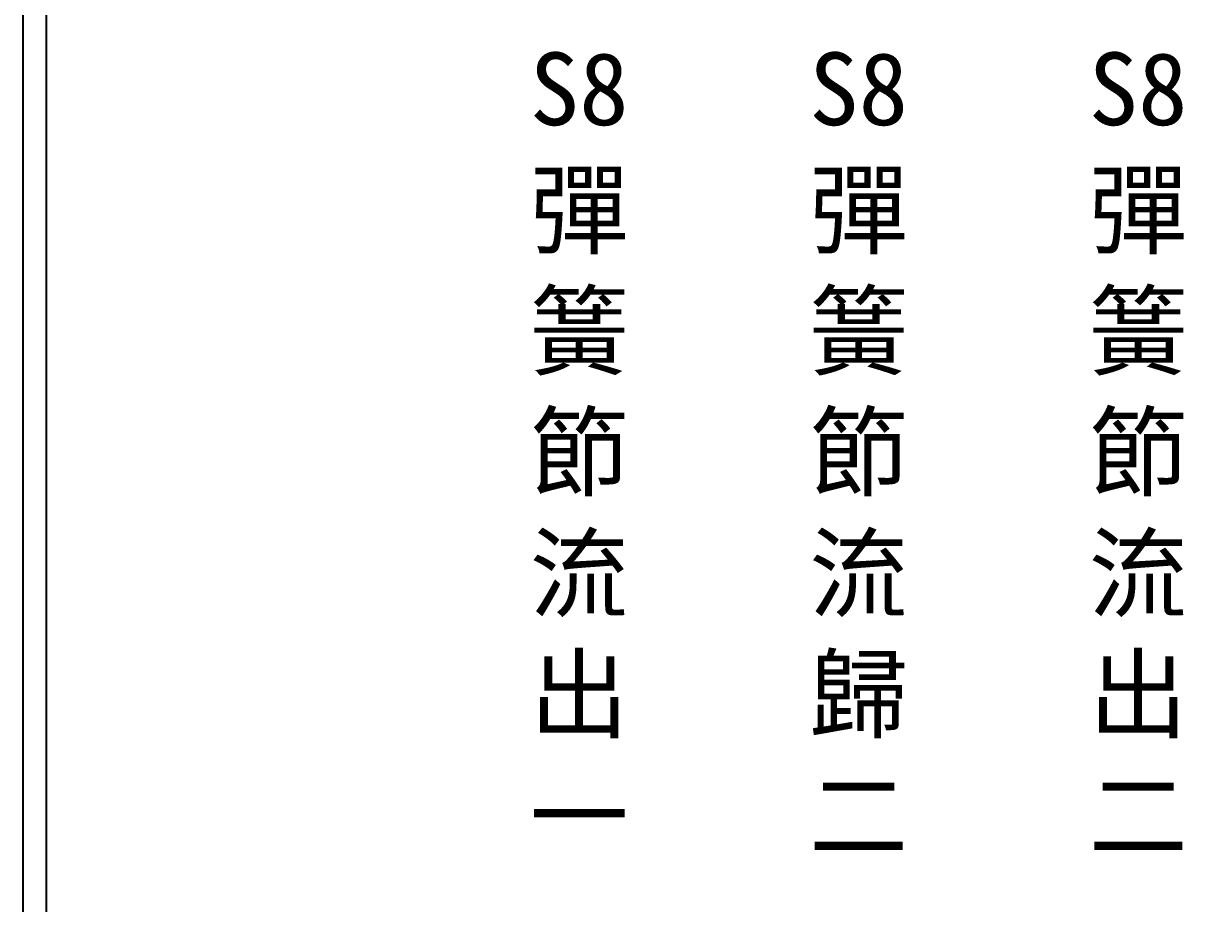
# Model space of a CAD drawing. Extents: x 325 to 612, y 3 to 207.
# Drawn here: x 325.3 to 387.6, y 50.3 to 97.5 of the extents above; entities that cross this region are included whole.
import ezdxf

# ---------------------------------------------------------------- set-up
doc = ezdxf.new("R2010")
doc.units = 0
doc.layers.add('圖框層', color=7, linetype='CONTINUOUS')
doc.layers.add('標尺寸層', color=3, linetype='CONTINUOUS')
doc.styles.add('CNS', font='romanc.shx', dxfattribs={"bigfont": 'chineset.shx'})

msp = doc.modelspace()

# ---------------------------------------------------------------- linework, layer by layer
at = {"layer": '圖框層', "color": 7}
for p, q in [((325.319, 3), (325.319, 206.969)), ((326.569, 4.25), (326.569, 205.719))]:
    msp.add_line(p, q, dxfattribs=at)

# ---------------------------------------------------------------- texts
at = {"layer": '標尺寸層', "color": 7, "char_height": 3.9, "width": 4.96081, "attachment_point": 5, "style": 'CNS'}
for s, insert in [('{\\fDFKai-SB|b0|i0|c136|p65;S8彈簧節流出一}', (355.161, 74.507)), ('{\\fDFKai-SB|b0|i0|c136|p65;S8彈簧節流歸二}', (370.161, 74.507)), ('{\\fDFKai-SB|b0|i0|c136|p65;S8彈簧節流出二}', (385.161, 74.507))]:
    msp.add_mtext(s, dxfattribs=dict(at, insert=insert))

doc.saveas('drawing.dxf')
